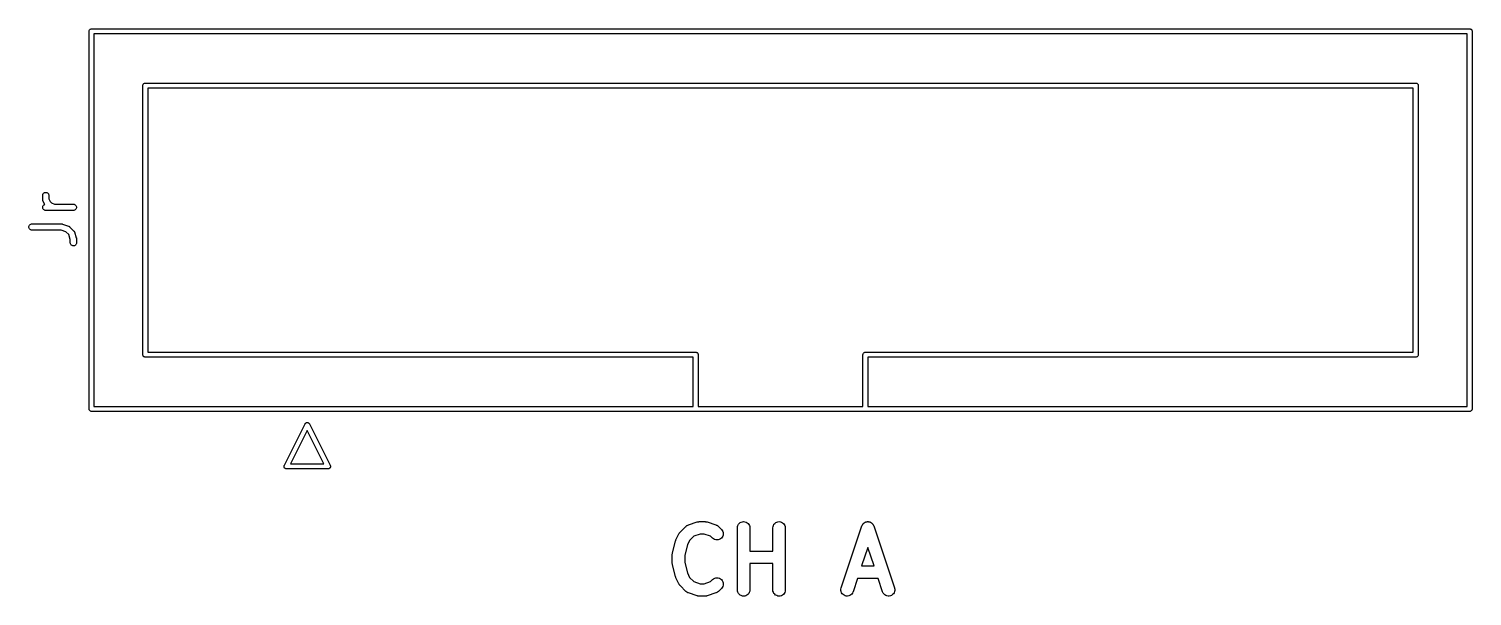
# Model space of a CAD drawing. Extents: x 0.26 to 6.88, y 0.69 to 3.68.
# Drawn here: x 0.26 to 1.632, y 3.142 to 3.682 of the extents above; entities that cross this region are included whole.
import ezdxf

# ---------------------------------------------------------------- set-up
doc = ezdxf.new("R2010")
doc.units = 0
doc.header["$MEASUREMENT"] = 0
doc.layers.add('BLACK', color=7, linetype='CONTINUOUS')

msp = doc.modelspace()

# ---------------------------------------------------------------- linework, layer by layer
at = {"layer": 'BLACK', "linetype": 'CONTINUOUS'}
for p, q in [((0.317508, 3.67953), (0.317554, 3.67999)), ((0.31752, 3.67941), (0.317508, 3.67953)), ((0.31752, 3.32059), (0.31752, 3.67941)), ((0.317554, 3.67999), (0.317689, 3.68044)), ((0.317689, 3.68044), (0.317908, 3.68085)), ((0.317908, 3.68085), (0.318204, 3.68121)), ((0.318204, 3.68121), (0.318563, 3.6815)), ((0.318563, 3.6815), (0.318974, 3.68172)), ((0.318974, 3.68172), (0.319419, 3.68186)), ((0.319419, 3.68186), (0.319766, 3.68189)), ((0.319766, 3.68189), (0.319882, 3.6819)), ((0.319766, 3.68189), (0.319766, 3.68189)), ((0.319882, 3.6819), (0.319998, 3.68189)), ((0.319998, 3.68189), (1.63, 3.68189)), ((1.63, 3.68189), (1.63012, 3.6819)), ((1.63012, 3.6819), (1.63023, 3.68189)), ((1.63023, 3.68189), (1.63023, 3.68189)), ((1.63023, 3.68189), (1.63058, 3.68186)), ((1.63058, 3.68186), (1.63103, 3.68172)), ((1.63103, 3.68172), (1.63144, 3.6815)), ((1.63144, 3.6815), (1.6318, 3.68121)), ((1.6318, 3.68121), (1.63209, 3.68085)), ((1.63209, 3.68085), (1.63231, 3.68044)), ((1.63231, 3.68044), (1.63245, 3.67999)), ((1.63245, 3.67999), (1.63249, 3.67953)), ((1.63249, 3.67953), (1.63248, 3.67941)), ((1.63248, 3.67941), (1.63248, 3.32059)), ((0.322244, 3.67717), (0.322244, 3.32283)), ((1.62776, 3.67717), (0.322244, 3.67717)), ((1.62776, 3.32283), (1.62776, 3.67717)), ((0.368689, 3.62795), (0.368735, 3.62842)), ((0.368701, 3.62784), (0.368689, 3.62795)), ((0.368701, 3.37216), (0.368701, 3.62784)), ((0.368735, 3.62842), (0.36887, 3.62886)), ((0.36887, 3.62886), (0.369089, 3.62927)), ((0.369089, 3.62927), (0.369385, 3.62963)), ((0.369385, 3.62963), (0.369744, 3.62993)), ((0.369744, 3.62993), (0.370155, 3.63015)), ((0.370155, 3.63015), (0.3706, 3.63028)), ((0.3706, 3.63028), (0.370947, 3.63031)), ((0.370947, 3.63031), (0.371063, 3.63033)), ((0.370947, 3.63031), (0.370947, 3.63031)), ((0.371063, 3.63033), (0.371179, 3.63031)), ((0.371179, 3.63031), (1.57882, 3.63031)), ((1.57657, 3.62559), (0.373425, 3.62559)), ((0.373425, 3.62559), (0.373425, 3.37441)), ((1.57657, 3.37441), (1.57657, 3.62559)), ((1.57882, 3.63031), (1.57894, 3.63033)), ((1.57894, 3.63033), (1.57905, 3.63031)), ((1.57905, 3.63031), (1.57905, 3.63031)), ((1.57905, 3.63031), (1.5794, 3.63028)), ((1.5794, 3.63028), (1.57985, 3.63015)), ((1.57985, 3.63015), (1.58026, 3.62993)), ((1.58026, 3.62993), (1.58062, 3.62963)), ((1.58062, 3.62963), (1.58091, 3.62927)), ((1.58091, 3.62927), (1.58113, 3.62886)), ((1.58113, 3.62886), (1.58127, 3.62842)), ((1.58127, 3.62842), (1.58131, 3.62795)), ((1.58131, 3.62795), (1.5813, 3.62784)), ((1.5813, 3.62784), (1.5813, 3.37216)), ((0.273453, 3.52343), (0.273454, 3.52348)), ((0.273453, 3.51969), (0.273453, 3.52343)), ((0.273462, 3.5196), (0.273453, 3.51969)), ((0.273453, 3.51221), (0.273514, 3.51278)), ((0.273454, 3.52348), (0.273518, 3.52405)), ((0.273458, 3.51951), (0.273462, 3.5196)), ((0.27349, 3.51931), (0.273458, 3.51951)), ((0.27351, 3.51911), (0.27349, 3.51931)), ((0.273535, 3.51903), (0.27351, 3.51911)), ((0.273514, 3.51278), (0.273684, 3.51333)), ((0.273518, 3.52405), (0.273692, 3.5246)), ((0.273548, 3.51894), (0.273535, 3.51903)), ((0.273618, 3.51875), (0.273548, 3.51894)), ((0.273676, 3.51856), (0.273618, 3.51875)), ((0.273717, 3.51848), (0.273676, 3.51856)), ((0.273684, 3.51333), (0.273958, 3.51384)), ((0.273692, 3.5246), (0.27397, 3.5251)), ((0.273747, 3.5184), (0.273717, 3.51848)), ((0.273765, 3.51836), (0.273747, 3.5184)), ((0.275462, 3.51497), (0.273765, 3.51836)), ((0.273958, 3.51384), (0.274325, 3.51428)), ((0.27397, 3.5251), (0.27434, 3.52554)), ((0.274325, 3.51428), (0.274772, 3.51465)), ((0.27434, 3.52554), (0.274789, 3.52591)), ((0.274772, 3.51465), (0.275281, 3.51492)), ((0.274789, 3.52591), (0.2753, 3.52617)), ((0.275281, 3.51492), (0.275462, 3.51497)), ((0.2753, 3.52617), (0.275853, 3.52634)), ((0.275853, 3.52634), (0.276427, 3.52639)), ((0.276427, 3.52639), (0.277, 3.52633)), ((0.277, 3.52633), (0.27755, 3.52616)), ((0.27755, 3.52616), (0.278057, 3.52588)), ((0.278057, 3.52588), (0.278501, 3.52552)), ((0.278501, 3.52552), (0.278865, 3.52507)), ((0.278865, 3.52507), (0.279136, 3.52456)), ((0.279136, 3.52456), (0.279303, 3.52401)), ((0.279303, 3.52401), (0.279359, 3.52343)), ((0.279359, 3.52343), (0.279359, 3.52038)), ((0.279359, 3.52038), (0.280708, 3.51768)), ((0.280708, 3.51768), (0.281905, 3.51649)), ((0.281905, 3.51649), (0.284602, 3.51514)), ((0.284602, 3.51514), (0.302653, 3.51514)), ((0.302653, 3.51514), (0.302694, 3.51514)), ((0.302694, 3.51514), (0.303267, 3.51507)), ((0.303267, 3.51507), (0.303816, 3.5149)), ((0.303816, 3.5149), (0.304321, 3.51462)), ((0.304321, 3.51462), (0.304762, 3.51425)), ((0.304762, 3.51425), (0.305124, 3.5138)), ((0.305124, 3.5138), (0.305391, 3.51329)), ((0.305391, 3.51329), (0.305553, 3.51274)), ((0.305553, 3.51274), (0.305605, 3.51217)), ((0.273506, 3.51163), (0.273453, 3.51221)), ((0.273668, 3.51108), (0.273506, 3.51163)), ((0.273935, 3.51057), (0.273668, 3.51108)), ((0.274296, 3.51012), (0.273935, 3.51057)), ((0.274738, 3.50975), (0.274296, 3.51012)), ((0.275243, 3.50947), (0.274738, 3.50975)), ((0.275792, 3.5093), (0.275243, 3.50947)), ((0.276365, 3.50923), (0.275792, 3.5093)), ((0.276406, 3.50923), (0.276365, 3.50923)), ((0.302653, 3.50923), (0.276406, 3.50923)), ((0.303226, 3.50929), (0.302653, 3.50923)), ((0.303778, 3.50946), (0.303226, 3.50929)), ((0.304287, 3.50973), (0.303778, 3.50946)), ((0.304733, 3.51009), (0.304287, 3.50973)), ((0.305101, 3.51053), (0.304733, 3.51009)), ((0.305375, 3.51104), (0.305101, 3.51053)), ((0.305545, 3.51159), (0.305375, 3.51104)), ((0.305605, 3.51217), (0.305545, 3.51159)), ((0.26033, 3.49346), (0.26039, 3.49403)), ((0.260382, 3.49289), (0.26033, 3.49346)), ((0.260545, 3.49233), (0.260382, 3.49289)), ((0.26039, 3.49403), (0.260561, 3.49458)), ((0.260812, 3.49182), (0.260545, 3.49233)), ((0.260561, 3.49458), (0.260835, 3.49509)), ((0.261173, 3.49137), (0.260812, 3.49182)), ((0.260835, 3.49509), (0.261202, 3.49553)), ((0.261614, 3.491), (0.261173, 3.49137)), ((0.261202, 3.49553), (0.261649, 3.4959)), ((0.262119, 3.49072), (0.261614, 3.491)), ((0.261649, 3.4959), (0.262157, 3.49617)), ((0.262669, 3.49055), (0.262119, 3.49072)), ((0.262157, 3.49617), (0.262709, 3.49633)), ((0.263241, 3.49049), (0.262669, 3.49055)), ((0.262709, 3.49633), (0.263283, 3.49639)), ((0.263283, 3.49049), (0.263241, 3.49049)), ((0.263283, 3.49639), (0.291404, 3.49639)), ((0.290925, 3.49049), (0.263283, 3.49049)), ((0.295433, 3.48898), (0.290925, 3.49049)), ((0.291404, 3.49639), (0.291445, 3.49639)), ((0.291445, 3.49639), (0.29161, 3.49637)), ((0.29161, 3.49637), (0.291776, 3.49637)), ((0.291776, 3.49637), (0.291896, 3.49634)), ((0.291896, 3.49634), (0.292018, 3.49633)), ((0.292018, 3.49633), (0.292176, 3.49628)), ((0.292176, 3.49628), (0.292338, 3.49624)), ((0.292338, 3.49624), (0.297962, 3.49436)), ((0.298197, 3.48622), (0.295433, 3.48898)), ((0.297962, 3.49436), (0.298001, 3.49435)), ((0.298001, 3.49435), (0.29808, 3.49431)), ((0.29808, 3.49431), (0.298163, 3.49429)), ((0.298163, 3.49429), (0.298341, 3.49419)), ((0.2997, 3.48171), (0.298197, 3.48622)), ((0.298341, 3.49419), (0.298524, 3.49411)), ((0.298524, 3.49411), (0.298594, 3.49406)), ((0.298594, 3.49406), (0.298671, 3.49402)), ((0.298671, 3.49402), (0.298827, 3.49389)), ((0.298827, 3.49389), (0.29899, 3.49377)), ((0.29899, 3.49377), (0.299049, 3.49371)), ((0.299049, 3.49371), (0.299116, 3.49365)), ((0.299116, 3.49365), (0.302866, 3.4899)), ((0.302866, 3.4899), (0.302895, 3.48987)), ((0.302895, 3.48987), (0.302949, 3.4898)), ((0.302949, 3.4898), (0.303012, 3.48974)), ((0.303012, 3.48974), (0.303129, 3.48958)), ((0.303129, 3.48958), (0.303254, 3.48942)), ((0.303254, 3.48942), (0.303294, 3.48935)), ((0.303294, 3.48935), (0.303345, 3.48927)), ((0.303345, 3.48927), (0.303427, 3.48909)), ((0.303427, 3.48909), (0.30352, 3.48891)), ((0.30352, 3.48891), (0.303544, 3.48883)), ((0.303544, 3.48883), (0.303579, 3.48875)), ((0.303579, 3.48875), (0.305454, 3.48312)), ((0.2997, 3.47844), (0.2997, 3.48171)), ((0.299756, 3.47787), (0.2997, 3.47844)), ((0.299923, 3.47731), (0.299756, 3.47787)), ((0.300193, 3.47681), (0.299923, 3.47731)), ((0.300558, 3.47636), (0.300193, 3.47681)), ((0.301002, 3.47599), (0.300558, 3.47636)), ((0.301509, 3.47572), (0.301002, 3.47599)), ((0.302059, 3.47555), (0.301509, 3.47572)), ((0.302632, 3.47549), (0.302059, 3.47555)), ((0.303206, 3.47554), (0.302632, 3.47549)), ((0.303759, 3.4757), (0.303206, 3.47554)), ((0.30427, 3.47597), (0.303759, 3.4757)), ((0.304719, 3.47633), (0.30427, 3.47597)), ((0.305089, 3.47677), (0.304719, 3.47633)), ((0.305367, 3.47728), (0.305089, 3.47677)), ((0.305541, 3.47783), (0.305367, 3.47728)), ((0.305454, 3.48312), (0.305467, 3.48308)), ((0.305467, 3.48308), (0.305501, 3.48292)), ((0.305501, 3.48292), (0.305549, 3.48276)), ((0.305605, 3.4784), (0.305541, 3.47783)), ((0.305549, 3.48276), (0.305561, 3.48264)), ((0.305561, 3.48264), (0.305587, 3.48252)), ((0.305587, 3.48252), (0.305589, 3.48236)), ((0.305589, 3.48236), (0.305606, 3.48219)), ((0.305606, 3.47844), (0.305605, 3.4784)), ((0.305606, 3.48219), (0.305606, 3.47844)), ((0.368689, 3.37205), (0.368701, 3.37216)), ((0.368735, 3.37158), (0.368689, 3.37205)), ((0.36887, 3.37114), (0.368735, 3.37158)), ((0.369089, 3.37073), (0.36887, 3.37114)), ((0.369385, 3.37037), (0.369089, 3.37073)), ((0.369744, 3.37007), (0.369385, 3.37037)), ((0.370155, 3.36985), (0.369744, 3.37007)), ((0.3706, 3.36972), (0.370155, 3.36985)), ((0.371063, 3.36967), (0.3706, 3.36972)), ((0.371179, 3.36969), (0.371063, 3.36967)), ((0.891929, 3.36969), (0.371179, 3.36969)), ((0.373425, 3.37441), (0.894175, 3.37441)), ((0.891929, 3.32283), (0.891929, 3.36969)), ((0.894175, 3.37441), (0.894291, 3.37442)), ((0.894291, 3.37442), (0.894407, 3.37441)), ((0.894407, 3.37441), (0.894754, 3.37438)), ((0.894754, 3.37438), (0.8952, 3.37424)), ((0.8952, 3.37424), (0.89561, 3.37402)), ((0.89561, 3.37402), (0.89597, 3.37373)), ((0.89597, 3.37373), (0.896265, 3.37337)), ((0.896265, 3.37337), (0.896484, 3.37296)), ((0.896484, 3.37296), (0.896619, 3.37251)), ((0.896619, 3.37251), (0.896665, 3.37205)), ((0.896665, 3.37205), (0.896654, 3.37193)), ((0.896654, 3.37193), (0.896654, 3.32283)), ((1.05334, 3.37205), (1.05338, 3.37251)), ((1.05335, 3.37193), (1.05334, 3.37205)), ((1.05335, 3.32283), (1.05335, 3.37193)), ((1.05338, 3.37251), (1.05352, 3.37296)), ((1.05352, 3.37296), (1.05374, 3.37337)), ((1.05374, 3.37337), (1.05403, 3.37373)), ((1.05403, 3.37373), (1.05439, 3.37402)), ((1.05439, 3.37402), (1.0548, 3.37424)), ((1.0548, 3.37424), (1.05525, 3.37438)), ((1.05525, 3.37438), (1.05559, 3.37441)), ((1.05559, 3.37441), (1.05571, 3.37442)), ((1.05571, 3.37442), (1.05582, 3.37441)), ((1.05582, 3.37441), (1.57657, 3.37441)), ((1.57882, 3.36969), (1.05807, 3.36969)), ((1.05807, 3.36969), (1.05807, 3.32283)), ((1.57894, 3.36967), (1.57882, 3.36969)), ((1.5794, 3.36972), (1.57894, 3.36967)), ((1.57985, 3.36985), (1.5794, 3.36972)), ((1.58026, 3.37007), (1.57985, 3.36985)), ((1.58062, 3.37037), (1.58026, 3.37007)), ((1.58091, 3.37073), (1.58062, 3.37037)), ((1.58113, 3.37114), (1.58091, 3.37073)), ((1.58127, 3.37158), (1.58113, 3.37114)), ((1.5813, 3.37193), (1.58127, 3.37158)), ((1.5813, 3.37216), (1.58131, 3.37205)), ((1.58131, 3.37205), (1.5813, 3.37193)), ((1.5813, 3.37193), (1.5813, 3.37193)), ((0.322244, 3.32283), (0.891929, 3.32283)), ((0.896654, 3.32283), (1.05335, 3.32283)), ((1.05807, 3.32283), (1.62776, 3.32283)), ((0.317508, 3.32047), (0.31752, 3.32059)), ((0.317554, 3.32001), (0.317508, 3.32047)), ((0.317689, 3.31956), (0.317554, 3.32001)), ((0.317908, 3.31915), (0.317689, 3.31956)), ((0.318204, 3.31879), (0.317908, 3.31915)), ((0.318563, 3.3185), (0.318204, 3.31879)), ((0.318974, 3.31828), (0.318563, 3.3185)), ((0.319419, 3.31814), (0.318974, 3.31828)), ((0.319882, 3.3181), (0.319419, 3.31814)), ((0.319998, 3.31811), (0.319882, 3.3181)), ((0.894175, 3.31811), (0.319998, 3.31811)), ((0.523329, 3.30679), (0.523445, 3.30691)), ((0.523445, 3.30691), (0.523498, 3.30695)), ((0.523498, 3.30695), (0.523545, 3.30699)), ((0.523545, 3.30699), (0.523687, 3.30708)), ((0.523687, 3.30708), (0.523824, 3.30718)), ((0.523824, 3.30718), (0.523884, 3.30721)), ((0.523884, 3.30721), (0.523939, 3.30724)), ((0.523939, 3.30724), (0.524096, 3.3073)), ((0.524096, 3.3073), (0.524249, 3.30737)), ((0.524249, 3.30737), (0.524312, 3.30738)), ((0.524312, 3.30738), (0.524373, 3.30741)), ((0.524373, 3.30741), (0.524539, 3.30744)), ((0.524539, 3.30744), (0.524703, 3.30747)), ((0.524703, 3.30747), (0.524768, 3.30747)), ((0.524768, 3.30747), (0.524832, 3.30749)), ((0.524832, 3.30749), (0.525, 3.30748)), ((0.525, 3.30748), (0.525168, 3.30749)), ((0.525168, 3.30749), (0.525232, 3.30747)), ((0.525232, 3.30747), (0.525297, 3.30747)), ((0.525297, 3.30747), (0.52546, 3.30744)), ((0.52546, 3.30744), (0.525627, 3.30741)), ((0.525627, 3.30741), (0.525688, 3.30738)), ((0.525688, 3.30738), (0.525751, 3.30737)), ((0.525751, 3.30737), (0.525904, 3.3073)), ((0.525904, 3.3073), (0.526061, 3.30724)), ((0.526061, 3.30724), (0.526116, 3.30721)), ((0.526116, 3.30721), (0.526175, 3.30718)), ((0.526175, 3.30718), (0.526313, 3.30708)), ((0.526313, 3.30708), (0.526455, 3.30699)), ((0.526455, 3.30699), (0.526502, 3.30695)), ((0.526502, 3.30695), (0.526555, 3.30691)), ((0.526555, 3.30691), (0.526671, 3.30679)), ((0.894291, 3.3181), (0.894175, 3.31811)), ((0.894407, 3.31811), (0.894291, 3.3181)), ((1.05559, 3.31811), (0.894407, 3.31811)), ((1.05571, 3.3181), (1.05559, 3.31811)), ((1.05582, 3.31811), (1.05571, 3.3181)), ((1.63, 3.31811), (1.05582, 3.31811)), ((1.63012, 3.3181), (1.63, 3.31811)), ((1.63058, 3.31814), (1.63012, 3.3181)), ((1.63103, 3.31828), (1.63058, 3.31814)), ((1.63144, 3.3185), (1.63103, 3.31828)), ((1.6318, 3.31879), (1.63144, 3.3185)), ((1.63209, 3.31915), (1.6318, 3.31879)), ((1.63231, 3.31956), (1.63209, 3.31915)), ((1.63245, 3.32001), (1.63231, 3.31956)), ((1.63248, 3.32036), (1.63245, 3.32001)), ((1.63248, 3.32059), (1.63249, 3.32047)), ((1.63249, 3.32047), (1.63248, 3.32036)), ((1.63248, 3.32036), (1.63248, 3.32036)), ((0.503217, 3.26683), (0.522865, 3.30613)), ((0.525, 3.29984), (0.509137, 3.26811)), ((0.522865, 3.30613), (0.522938, 3.30629)), ((0.522938, 3.30629), (0.523035, 3.30643)), ((0.523035, 3.30643), (0.523125, 3.30657)), ((0.523125, 3.30657), (0.52317, 3.30662)), ((0.52317, 3.30662), (0.523207, 3.30667)), ((0.523207, 3.30667), (0.523329, 3.30679)), ((0.540863, 3.26811), (0.525, 3.29984)), ((0.526671, 3.30679), (0.526793, 3.30667)), ((0.526793, 3.30667), (0.526831, 3.30662)), ((0.526831, 3.30662), (0.526875, 3.30657)), ((0.526875, 3.30657), (0.526965, 3.30643)), ((0.526965, 3.30643), (0.527062, 3.30629)), ((0.527062, 3.30629), (0.527136, 3.30613)), ((0.527136, 3.30613), (0.546784, 3.26683)), ((0.502941, 3.26575), (0.50295, 3.26583)), ((0.502956, 3.2656), (0.502941, 3.26575)), ((0.502947, 3.26592), (0.502972, 3.26606)), ((0.50295, 3.26583), (0.502947, 3.26592)), ((0.502972, 3.26606), (0.502987, 3.26621)), ((0.502987, 3.26621), (0.503011, 3.26629)), ((0.503011, 3.26629), (0.503026, 3.26637)), ((0.503026, 3.26637), (0.503079, 3.26651)), ((0.503079, 3.26651), (0.503122, 3.26666)), ((0.503122, 3.26666), (0.503217, 3.26683)), ((0.509137, 3.26811), (0.540863, 3.26811)), ((0.546784, 3.26683), (0.546878, 3.26666)), ((0.546878, 3.26666), (0.546921, 3.26651)), ((0.546921, 3.26651), (0.546974, 3.26638)), ((0.546974, 3.26638), (0.546989, 3.26629)), ((0.546989, 3.26629), (0.547013, 3.26621)), ((0.547013, 3.26621), (0.547028, 3.26606)), ((0.547028, 3.26606), (0.547053, 3.26592)), ((0.547059, 3.26575), (0.547044, 3.2656)), ((0.547053, 3.26592), (0.54705, 3.26583)), ((0.54705, 3.26583), (0.547059, 3.26575)), ((0.50296, 3.26545), (0.502956, 3.2656)), ((0.502979, 3.26537), (0.50296, 3.26545)), ((0.502987, 3.26528), (0.502979, 3.26537)), ((0.50303, 3.26514), (0.502987, 3.26528)), ((0.503063, 3.265), (0.50303, 3.26514)), ((0.503097, 3.26492), (0.503063, 3.265)), ((0.503122, 3.26484), (0.503097, 3.26492)), ((0.503192, 3.26471), (0.503122, 3.26484)), ((0.503253, 3.26457), (0.503192, 3.26471)), ((0.503302, 3.2645), (0.503253, 3.26457)), ((0.503341, 3.26443), (0.503302, 3.2645)), ((0.503436, 3.26431), (0.503341, 3.26443)), ((0.503522, 3.26419), (0.503436, 3.26431)), ((0.503583, 3.26413), (0.503522, 3.26419)), ((0.503637, 3.26407), (0.503583, 3.26413)), ((0.503751, 3.26398), (0.503637, 3.26407)), ((0.50386, 3.26387), (0.503751, 3.26398)), ((0.503931, 3.26383), (0.50386, 3.26387)), ((0.503996, 3.26377), (0.503931, 3.26383)), ((0.504128, 3.2637), (0.503996, 3.26377)), ((0.504253, 3.26362), (0.504128, 3.2637)), ((0.504332, 3.26359), (0.504253, 3.26362)), ((0.504407, 3.26356), (0.504332, 3.26359)), ((0.504549, 3.26351), (0.504407, 3.26356)), ((0.504688, 3.26346), (0.504549, 3.26351)), ((0.504771, 3.26344), (0.504688, 3.26346)), ((0.504852, 3.26342), (0.504771, 3.26344)), ((0.505, 3.26341), (0.504852, 3.26342)), ((0.505147, 3.26338), (0.505, 3.26341)), ((0.505346, 3.26339), (0.505147, 3.26338)), ((0.544654, 3.26339), (0.505346, 3.26339)), ((0.544853, 3.26338), (0.544654, 3.26339)), ((0.545, 3.26341), (0.544853, 3.26338)), ((0.545148, 3.26342), (0.545, 3.26341)), ((0.545229, 3.26344), (0.545148, 3.26342)), ((0.545312, 3.26346), (0.545229, 3.26344)), ((0.545451, 3.26351), (0.545312, 3.26346)), ((0.545593, 3.26356), (0.545451, 3.26351)), ((0.545668, 3.26359), (0.545593, 3.26356)), ((0.545747, 3.26362), (0.545668, 3.26359)), ((0.545872, 3.2637), (0.545747, 3.26362)), ((0.546004, 3.26377), (0.545872, 3.2637)), ((0.546069, 3.26383), (0.546004, 3.26377)), ((0.54614, 3.26387), (0.546069, 3.26383)), ((0.546249, 3.26398), (0.54614, 3.26387)), ((0.546363, 3.26407), (0.546249, 3.26398)), ((0.546417, 3.26413), (0.546363, 3.26407)), ((0.546478, 3.26419), (0.546417, 3.26413)), ((0.546564, 3.26431), (0.546478, 3.26419)), ((0.546659, 3.26443), (0.546564, 3.26431)), ((0.546698, 3.2645), (0.546659, 3.26443)), ((0.546747, 3.26457), (0.546698, 3.2645)), ((0.546808, 3.26471), (0.546747, 3.26457)), ((0.546878, 3.26484), (0.546808, 3.26471)), ((0.546903, 3.26492), (0.546878, 3.26484)), ((0.546937, 3.265), (0.546903, 3.26492)), ((0.54697, 3.26514), (0.546937, 3.265)), ((0.547013, 3.26528), (0.54697, 3.26514)), ((0.547021, 3.26537), (0.547013, 3.26528)), ((0.54704, 3.26545), (0.547021, 3.26537)), ((0.547044, 3.2656), (0.54704, 3.26545)), ((0.887362, 3.21013), (0.895798, 3.21294)), ((0.895798, 3.21294), (0.895877, 3.21297)), ((0.895877, 3.21297), (0.896201, 3.21304)), ((0.896201, 3.21304), (0.896519, 3.21313)), ((0.896519, 3.21313), (0.896764, 3.21316)), ((0.896764, 3.21316), (0.897004, 3.21321)), ((0.897004, 3.21321), (0.897336, 3.21321)), ((0.897336, 3.21321), (0.897666, 3.21325)), ((0.897666, 3.21325), (0.90329, 3.21325)), ((0.90329, 3.21325), (0.903373, 3.21324)), ((0.903373, 3.21324), (0.903702, 3.21321)), ((0.903702, 3.21321), (0.904034, 3.2132)), ((0.904034, 3.2132), (0.904274, 3.21314)), ((0.904274, 3.21314), (0.904518, 3.21312)), ((0.904518, 3.21312), (0.904834, 3.21302)), ((0.904834, 3.21302), (0.905158, 3.21294)), ((0.905158, 3.21294), (0.913594, 3.21013)), ((0.934975, 3.21068), (0.935716, 3.21156)), ((0.935716, 3.21156), (0.936614, 3.21228)), ((0.936614, 3.21228), (0.937636, 3.21282)), ((0.937636, 3.21282), (0.938742, 3.21314)), ((0.938742, 3.21314), (0.939889, 3.21325)), ((0.939889, 3.21325), (0.941036, 3.21312)), ((0.941036, 3.21312), (0.942137, 3.21278)), ((0.942137, 3.21278), (0.94315, 3.21224)), ((0.94315, 3.21224), (0.944039, 3.2115)), ((0.944039, 3.2115), (0.944767, 3.21061)), ((0.968721, 3.21068), (0.969462, 3.21156)), ((0.969462, 3.21156), (0.97036, 3.21228)), ((0.97036, 3.21228), (0.971382, 3.21282)), ((0.971382, 3.21282), (0.972487, 3.21314)), ((0.972487, 3.21314), (0.973635, 3.21325)), ((0.973635, 3.21325), (0.974781, 3.21312)), ((0.974781, 3.21312), (0.975882, 3.21278)), ((0.975882, 3.21278), (0.976896, 3.21224)), ((0.976896, 3.21224), (0.977784, 3.2115)), ((0.977784, 3.2115), (0.978513, 3.21061)), ((1.05311, 3.21066), (1.05333, 3.21101)), ((1.05333, 3.21101), (1.05345, 3.21113)), ((1.05345, 3.21113), (1.05354, 3.21126)), ((1.05354, 3.21126), (1.05384, 3.21154)), ((1.05384, 3.21154), (1.05413, 3.21183)), ((1.05413, 3.21183), (1.05427, 3.21193)), ((1.05427, 3.21193), (1.05439, 3.21205)), ((1.05439, 3.21205), (1.05474, 3.21226)), ((1.05474, 3.21226), (1.05507, 3.21249)), ((1.05507, 3.21249), (1.05523, 3.21256)), ((1.05523, 3.21256), (1.05537, 3.21265)), ((1.05537, 3.21265), (1.05576, 3.21279)), ((1.05576, 3.21279), (1.05613, 3.21296)), ((1.05613, 3.21296), (1.05629, 3.21299)), ((1.05629, 3.21299), (1.05645, 3.21305)), ((1.05645, 3.21305), (1.05686, 3.21312)), ((1.05686, 3.21312), (1.05726, 3.2132)), ((1.05726, 3.2132), (1.05742, 3.21321)), ((1.05742, 3.21321), (1.05759, 3.21323)), ((1.05759, 3.21323), (1.058, 3.21322)), ((1.058, 3.21322), (1.05841, 3.21323)), ((1.05841, 3.21323), (1.05857, 3.2132)), ((1.05857, 3.2132), (1.05874, 3.21319)), ((1.05874, 3.21319), (1.05914, 3.2131)), ((1.05914, 3.2131), (1.05954, 3.21303)), ((1.05954, 3.21303), (1.0597, 3.21297)), ((1.0597, 3.21297), (1.05986, 3.21293)), ((1.05986, 3.21293), (1.06024, 3.21276)), ((1.06024, 3.21276), (1.06062, 3.21261)), ((1.06062, 3.21261), (1.06076, 3.21252)), ((1.06076, 3.21252), (1.06091, 3.21245)), ((1.06091, 3.21245), (1.06125, 3.21221)), ((1.06125, 3.21221), (1.06159, 3.212)), ((1.06159, 3.212), (1.06171, 3.21188)), ((1.06171, 3.21188), (1.06185, 3.21178)), ((1.06185, 3.21178), (1.06213, 3.21148)), ((1.06213, 3.21148), (1.06243, 3.2112)), ((1.06243, 3.2112), (1.06252, 3.21106)), ((1.06252, 3.21106), (1.06264, 3.21094)), ((1.06264, 3.21094), (1.06286, 3.21059)), ((0.875511, 3.19592), (0.878323, 3.20154)), ((0.878323, 3.20154), (0.878361, 3.20162)), ((0.878361, 3.20162), (0.878541, 3.2019)), ((0.878541, 3.2019), (0.878698, 3.20219)), ((0.878698, 3.20219), (0.878854, 3.20238)), ((0.878854, 3.20238), (0.878988, 3.20258)), ((0.878988, 3.20258), (0.879219, 3.20282)), ((0.879219, 3.20282), (0.879429, 3.20308)), ((0.879429, 3.20308), (0.885054, 3.2087)), ((0.885054, 3.2087), (0.885112, 3.20876)), ((0.885112, 3.20876), (0.885248, 3.20887)), ((0.885248, 3.20887), (0.885368, 3.209)), ((0.885368, 3.209), (0.885698, 3.20923)), ((0.885698, 3.20923), (0.886013, 3.20948)), ((0.886013, 3.20948), (0.886167, 3.20956)), ((0.886167, 3.20956), (0.886309, 3.20966)), ((0.886309, 3.20966), (0.886678, 3.20983)), ((0.886678, 3.20983), (0.887036, 3.21001)), ((0.887036, 3.21001), (0.887203, 3.21006)), ((0.887203, 3.21006), (0.887362, 3.21013)), ((0.89242, 3.19937), (0.888459, 3.19541)), ((0.898624, 3.20143), (0.89242, 3.19937)), ((0.902332, 3.20143), (0.898624, 3.20143)), ((0.908537, 3.19937), (0.902332, 3.20143)), ((0.910363, 3.19754), (0.908537, 3.19937)), ((0.911254, 3.19681), (0.910363, 3.19754)), ((0.913594, 3.21013), (0.913672, 3.2101)), ((0.913672, 3.2101), (0.91383, 3.21003)), ((0.91383, 3.21003), (0.913996, 3.20998)), ((0.913996, 3.20998), (0.914352, 3.20979)), ((0.914352, 3.20979), (0.914718, 3.20962)), ((0.914718, 3.20962), (0.914859, 3.20952)), ((0.914859, 3.20952), (0.915012, 3.20943)), ((0.915012, 3.20943), (0.915324, 3.20918)), ((0.915324, 3.20918), (0.91565, 3.20894)), ((0.91565, 3.20894), (0.915768, 3.20881)), ((0.915768, 3.20881), (0.915902, 3.2087)), ((0.915902, 3.2087), (0.918715, 3.20589)), ((0.918685, 3.19751), (0.91779, 3.19679)), ((0.919423, 3.1984), (0.918685, 3.19751)), ((0.918715, 3.20589), (0.918772, 3.20583)), ((0.918772, 3.20583), (0.919492, 3.20493)), ((0.919975, 3.19941), (0.919423, 3.1984)), ((0.919492, 3.20493), (0.920022, 3.20391)), ((0.920319, 3.20051), (0.919975, 3.19941)), ((0.920022, 3.20391), (0.920344, 3.2028)), ((0.920444, 3.20165), (0.920319, 3.20051)), ((0.920344, 3.2028), (0.920444, 3.20165)), ((0.933943, 3.20742), (0.934072, 3.20857)), ((0.933943, 3.20734), (0.933943, 3.20742)), ((0.933943, 3.14828), (0.933943, 3.20734)), ((0.934072, 3.20857), (0.93442, 3.20967)), ((0.93442, 3.20967), (0.934975, 3.21068)), ((0.944767, 3.21061), (0.945308, 3.20959)), ((0.945308, 3.20959), (0.945641, 3.20849)), ((0.945641, 3.20849), (0.945754, 3.20734)), ((0.945754, 3.20734), (0.945754, 3.18512)), ((0.967688, 3.20734), (0.967689, 3.20742)), ((0.967688, 3.18512), (0.967688, 3.20734)), ((0.967689, 3.20742), (0.967817, 3.20857)), ((0.967817, 3.20857), (0.968166, 3.20967)), ((0.968166, 3.20967), (0.968721, 3.21068)), ((0.978513, 3.21061), (0.979054, 3.20959)), ((0.979054, 3.20959), (0.979387, 3.20849)), ((0.979387, 3.20849), (0.979499, 3.20734)), ((0.979499, 3.20734), (0.979499, 3.14828)), ((1.03267, 3.15015), (1.05236, 3.20921)), ((1.05236, 3.20921), (1.05238, 3.20929)), ((1.05238, 3.20929), (1.05255, 3.20966)), ((1.05255, 3.20966), (1.0527, 3.21004)), ((1.0527, 3.21004), (1.0528, 3.21018)), ((1.0528, 3.21018), (1.05287, 3.21033)), ((1.05287, 3.21033), (1.05311, 3.21066)), ((1.06286, 3.21059), (1.06309, 3.21026)), ((1.06309, 3.21026), (1.06316, 3.21011)), ((1.06316, 3.21011), (1.06325, 3.20996)), ((1.06325, 3.20996), (1.06339, 3.20958)), ((1.06339, 3.20958), (1.06356, 3.20921)), ((1.06356, 3.20921), (1.08325, 3.15015)), ((0.872236, 3.18336), (0.872252, 3.18346)), ((0.872252, 3.18346), (0.875064, 3.19471)), ((0.875064, 3.19471), (0.875084, 3.19479)), ((0.875084, 3.19479), (0.875094, 3.19482)), ((0.875094, 3.19482), (0.875099, 3.19484)), ((0.875099, 3.19484), (0.875295, 3.19536)), ((0.875295, 3.19536), (0.875487, 3.19587)), ((0.875487, 3.19587), (0.875501, 3.19589)), ((0.875501, 3.19589), (0.875511, 3.19592)), ((0.886365, 3.19122), (0.883886, 3.1813)), ((0.888459, 3.19541), (0.886365, 3.19122)), ((0.912269, 3.19626), (0.911254, 3.19681)), ((0.913371, 3.19593), (0.912269, 3.19626)), ((0.914518, 3.19581), (0.913371, 3.19593)), ((0.915666, 3.19592), (0.914518, 3.19581)), ((0.91677, 3.19625), (0.915666, 3.19592)), ((0.91779, 3.19679), (0.91677, 3.19625)), ((0.945754, 3.18512), (0.967688, 3.18512)), ((1.05796, 3.18866), (1.05209, 3.17106)), ((1.06383, 3.17106), (1.05796, 3.18866)), ((0.872075, 3.18203), (0.872076, 3.18211)), ((0.872075, 3.17359), (0.872075, 3.18203)), ((0.872086, 3.17349), (0.872075, 3.17359)), ((0.872076, 3.18211), (0.872088, 3.18222)), ((0.872079, 3.17338), (0.872086, 3.17349)), ((0.872142, 3.17292), (0.872079, 3.17338)), ((0.872083, 3.18232), (0.872152, 3.18279)), ((0.872088, 3.18222), (0.872083, 3.18232)), ((0.872188, 3.17245), (0.872142, 3.17292)), ((0.872152, 3.18279), (0.872204, 3.18326)), ((0.872218, 3.17235), (0.872188, 3.17245)), ((0.872204, 3.18326), (0.872236, 3.18336)), ((0.872232, 3.17224), (0.872218, 3.17235)), ((0.872252, 3.17216), (0.872232, 3.17224)), ((0.875064, 3.16091), (0.872252, 3.17216)), ((0.883886, 3.1813), (0.883886, 3.17432)), ((0.883886, 3.17432), (0.886365, 3.16441)), ((0.967688, 3.17331), (0.945754, 3.17331)), ((0.945754, 3.17331), (0.945754, 3.14828)), ((0.967688, 3.14828), (0.967688, 3.17331)), ((1.05209, 3.17106), (1.06383, 3.17106)), ((0.875073, 3.16089), (0.875064, 3.16091)), ((0.875077, 3.16086), (0.875073, 3.16089)), ((0.875266, 3.16035), (0.875077, 3.16086)), ((0.875451, 3.15983), (0.875266, 3.16035)), ((0.875465, 3.1598), (0.875451, 3.15983)), ((0.875475, 3.15978), (0.875465, 3.1598)), ((0.875511, 3.1597), (0.875475, 3.15978)), ((0.878323, 3.15408), (0.875511, 3.1597)), ((0.886365, 3.16441), (0.888459, 3.16022)), ((0.888459, 3.16022), (0.89242, 3.15626)), ((0.89242, 3.15626), (0.898624, 3.15419)), ((0.902332, 3.15419), (0.908537, 3.15626)), ((0.908537, 3.15626), (0.910363, 3.15808)), ((0.910363, 3.15808), (0.910422, 3.15814)), ((0.910422, 3.15814), (0.911322, 3.15886)), ((0.911322, 3.15886), (0.912346, 3.15939)), ((0.912346, 3.15939), (0.913452, 3.15971)), ((0.913452, 3.15971), (0.914601, 3.15981)), ((0.914601, 3.15981), (0.915746, 3.15969)), ((0.915746, 3.15969), (0.916846, 3.15934)), ((0.916846, 3.15934), (0.917858, 3.15879)), ((0.917858, 3.15879), (0.918744, 3.15806)), ((0.918744, 3.15806), (0.919469, 3.15716)), ((0.919469, 3.15716), (0.920006, 3.15614)), ((0.920006, 3.15614), (0.920336, 3.15504)), ((1.04815, 3.15925), (1.04388, 3.14642)), ((1.06776, 3.15925), (1.04815, 3.15925)), ((1.07204, 3.14642), (1.06776, 3.15925)), ((0.8785, 3.1538), (0.878323, 3.15408)), ((0.878652, 3.1535), (0.8785, 3.1538)), ((0.878806, 3.15331), (0.878652, 3.1535)), ((0.878937, 3.1531), (0.878806, 3.15331)), ((0.879165, 3.15286), (0.878937, 3.1531)), ((0.879371, 3.1526), (0.879165, 3.15286)), ((0.879429, 3.15255), (0.879371, 3.1526)), ((0.885054, 3.14692), (0.879429, 3.15255)), ((0.885188, 3.14681), (0.885054, 3.14692)), ((0.885306, 3.14668), (0.885188, 3.14681)), ((0.885632, 3.14645), (0.885306, 3.14668)), ((0.885944, 3.14619), (0.885632, 3.14645)), ((0.886097, 3.14611), (0.885944, 3.14619)), ((0.886238, 3.14601), (0.886097, 3.14611)), ((0.886604, 3.14584), (0.886238, 3.14601)), ((0.88696, 3.14564), (0.886604, 3.14584)), ((0.887126, 3.14559), (0.88696, 3.14564)), ((0.887284, 3.14552), (0.887126, 3.14559)), ((0.887362, 3.14549), (0.887284, 3.14552)), ((0.895798, 3.14268), (0.887362, 3.14549)), ((0.896122, 3.14261), (0.895798, 3.14268)), ((0.896438, 3.14251), (0.896122, 3.14261)), ((0.896683, 3.14248), (0.896438, 3.14251)), ((0.896922, 3.14243), (0.896683, 3.14248)), ((0.897254, 3.14242), (0.896922, 3.14243)), ((0.897583, 3.14238), (0.897254, 3.14242)), ((0.897666, 3.14238), (0.897583, 3.14238)), ((0.90329, 3.14238), (0.897666, 3.14238)), ((0.898624, 3.15419), (0.902332, 3.15419)), ((0.90362, 3.14241), (0.90329, 3.14238)), ((0.903952, 3.14242), (0.90362, 3.14241)), ((0.904193, 3.14247), (0.903952, 3.14242)), ((0.904437, 3.14249), (0.904193, 3.14247)), ((0.904755, 3.14259), (0.904437, 3.14249)), ((0.905079, 3.14266), (0.904755, 3.14259)), ((0.905158, 3.14268), (0.905079, 3.14266)), ((0.913594, 3.14549), (0.905158, 3.14268)), ((0.913753, 3.14557), (0.913594, 3.14549)), ((0.91392, 3.14561), (0.913753, 3.14557)), ((0.914278, 3.1458), (0.91392, 3.14561)), ((0.914647, 3.14596), (0.914278, 3.1458)), ((0.914789, 3.14606), (0.914647, 3.14596)), ((0.914943, 3.14614), (0.914789, 3.14606)), ((0.915259, 3.1464), (0.914943, 3.14614)), ((0.915588, 3.14663), (0.915259, 3.1464)), ((0.915708, 3.14675), (0.915588, 3.14663)), ((0.915844, 3.14686), (0.915708, 3.14675)), ((0.915902, 3.14692), (0.915844, 3.14686)), ((0.918715, 3.14973), (0.915902, 3.14692)), ((0.919446, 3.15062), (0.918715, 3.14973)), ((0.919991, 3.15164), (0.919446, 3.15062)), ((0.920328, 3.15274), (0.919991, 3.15164)), ((0.920444, 3.15389), (0.920328, 3.15274)), ((0.920336, 3.15504), (0.920444, 3.15389)), ((0.934055, 3.14714), (0.933943, 3.14828)), ((0.934388, 3.14603), (0.934055, 3.14714)), ((0.934929, 3.14502), (0.934388, 3.14603)), ((0.935658, 3.14412), (0.934929, 3.14502)), ((0.936546, 3.14339), (0.935658, 3.14412)), ((0.93756, 3.14284), (0.936546, 3.14339)), ((0.938661, 3.1425), (0.93756, 3.14284)), ((0.939807, 3.14238), (0.938661, 3.1425)), ((0.940955, 3.14248), (0.939807, 3.14238)), ((0.94206, 3.14281), (0.940955, 3.14248)), ((0.943082, 3.14334), (0.94206, 3.14281)), ((0.94398, 3.14407), (0.943082, 3.14334)), ((0.944721, 3.14495), (0.94398, 3.14407)), ((0.945276, 3.14596), (0.944721, 3.14495)), ((0.945625, 3.14706), (0.945276, 3.14596)), ((0.945753, 3.1482), (0.945625, 3.14706)), ((0.945754, 3.14828), (0.945753, 3.1482)), ((0.967801, 3.14714), (0.967688, 3.14828)), ((0.968134, 3.14603), (0.967801, 3.14714)), ((0.968675, 3.14502), (0.968134, 3.14603)), ((0.969404, 3.14412), (0.968675, 3.14502)), ((0.970292, 3.14339), (0.969404, 3.14412)), ((0.971305, 3.14284), (0.970292, 3.14339)), ((0.972406, 3.1425), (0.971305, 3.14284)), ((0.973553, 3.14238), (0.972406, 3.1425)), ((0.9747, 3.14248), (0.973553, 3.14238)), ((0.975806, 3.14281), (0.9747, 3.14248)), ((0.976828, 3.14334), (0.975806, 3.14281)), ((0.977726, 3.14407), (0.976828, 3.14334)), ((0.978467, 3.14495), (0.977726, 3.14407)), ((0.979022, 3.14596), (0.978467, 3.14495)), ((0.97937, 3.14706), (0.979022, 3.14596)), ((0.979499, 3.1482), (0.97937, 3.14706)), ((0.979499, 3.14828), (0.979499, 3.1482)), ((1.03238, 3.14788), (1.03241, 3.14903)), ((1.03257, 3.14674), (1.03238, 3.14788)), ((1.03241, 3.14903), (1.03267, 3.15015)), ((1.03298, 3.14566), (1.03257, 3.14674)), ((1.03359, 3.14468), (1.03298, 3.14566)), ((1.03438, 3.14384), (1.03359, 3.14468)), ((1.03532, 3.14317), (1.03438, 3.14384)), ((1.03637, 3.1427), (1.03532, 3.14317)), ((1.03749, 3.14243), (1.03637, 3.1427)), ((1.03864, 3.14239), (1.03749, 3.14243)), ((1.03978, 3.14257), (1.03864, 3.14239)), ((1.04086, 3.14298), (1.03978, 3.14257)), ((1.04184, 3.14358), (1.04086, 3.14298)), ((1.04269, 3.14436), (1.04184, 3.14358)), ((1.04337, 3.14529), (1.04269, 3.14436)), ((1.04385, 3.14634), (1.04337, 3.14529)), ((1.04388, 3.14642), (1.04385, 3.14634)), ((1.07251, 3.14536), (1.07204, 3.14642)), ((1.07318, 3.14442), (1.07251, 3.14536)), ((1.07401, 3.14363), (1.07318, 3.14442)), ((1.07498, 3.14301), (1.07401, 3.14363)), ((1.07606, 3.1426), (1.07498, 3.14301)), ((1.07719, 3.1424), (1.07606, 3.1426)), ((1.07835, 3.14242), (1.07719, 3.1424)), ((1.07947, 3.14267), (1.07835, 3.14242)), ((1.08053, 3.14313), (1.07947, 3.14267)), ((1.08147, 3.14379), (1.08053, 3.14313)), ((1.08227, 3.14462), (1.08147, 3.14379)), ((1.0829, 3.14559), (1.08227, 3.14462)), ((1.08332, 3.14666), (1.0829, 3.14559)), ((1.08325, 3.15015), (1.08327, 3.15007)), ((1.08327, 3.15007), (1.08351, 3.14895)), ((1.08353, 3.14779), (1.08332, 3.14666)), ((1.08351, 3.14895), (1.08353, 3.14779))]:
    msp.add_line(p, q, dxfattribs=at)

doc.saveas('drawing.dxf')
